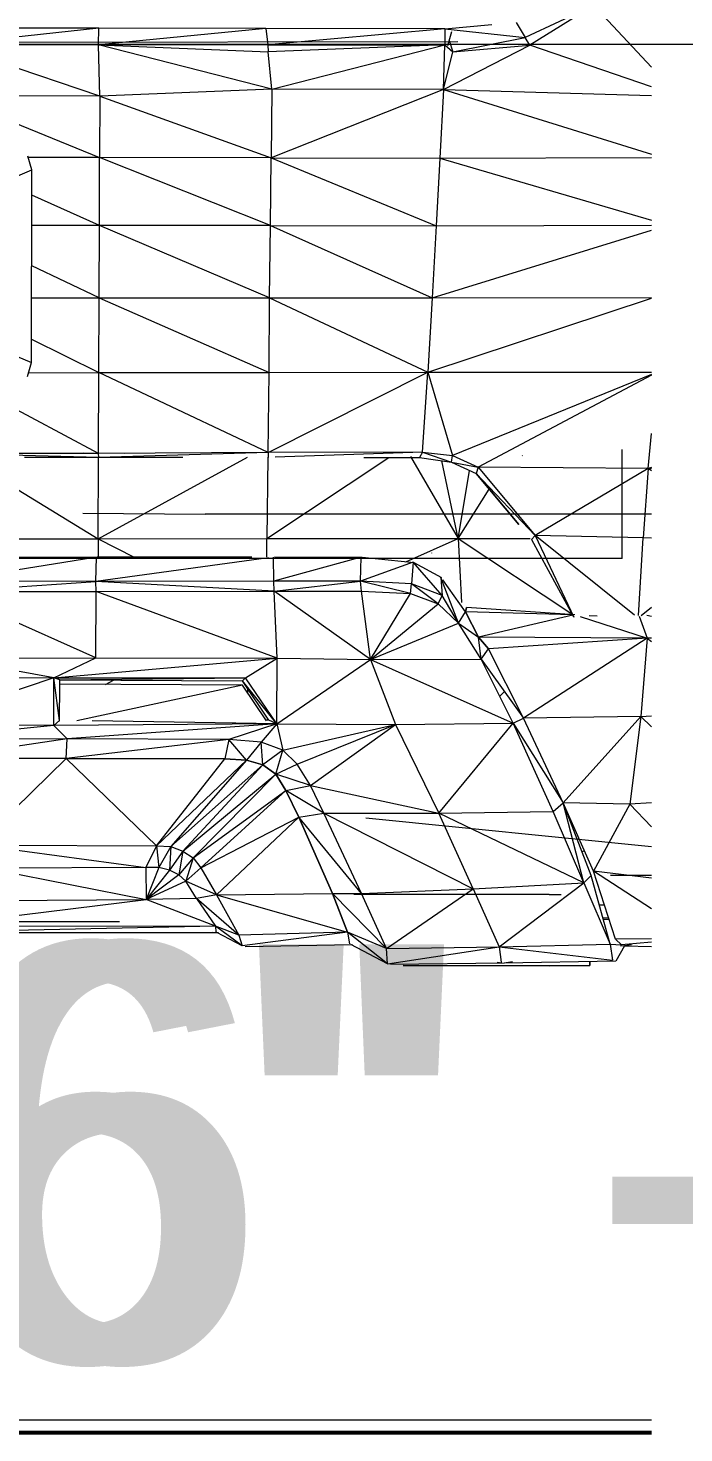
# Model space of a CAD drawing. Header units: inches. Extents: x 9609 to 15463, y -232 to 527.
# Drawn here: x 12448.29 to 12462.46, y -30 to 0.35 of the extents above; entities that cross this region are included whole.
import ezdxf

# ---------------------------------------------------------------- set-up
doc = ezdxf.new("R2010")
doc.units = ezdxf.units.IN
doc.header["$MEASUREMENT"] = 0
doc.linetypes.add('Aligning Line 1_8_', pattern=[0.25, 0.125, -0.125])
doc.linetypes.add('Grid Line 1_2_', pattern=[0.875, 0.5, -0.125, 0.125, -0.125])
for name, color, linetype, lineweight in [('0-1', 7, 'Continuous', 5), ('0-4', 252, 'Continuous', 9), ('A-FLOR-LEVL', 51, 'Continuous', 9), ('A-FLOR-LEVL-1', 51, 'Grid Line 1_2_', 9), ('A-GENM', 5, 'Continuous', 9), ('C-PRKG-1', 250, 'Continuous', 9), ('C-TOPO-1', 10, 'Continuous', 50), ('G-ANNO-SYMB', 111, 'Aligning Line 1_8_', 9), ('G-ANNO-SYMB-2', 147, 'Aligning Line 1_8_', 9)]:
    doc.layers.add(name, color=color, linetype=linetype, lineweight=lineweight)
doc.styles.add('Century Gothic', font='ufonts.com_century-gothic.ttf', dxfattribs={"height": 9})

# ---------------------------------------------------------------- blocks, each defined once
blk = doc.blocks.new('CTR - 2nd Phase_rvt-1-BUILDING SECTION - EAST_WEST - LOOKING NORTH')
at = {"layer": 'A-FLOR-LEVL-1'}
blk.add_line((9609.49, 0), (12558.481, 0), dxfattribs=at)
at = {"layer": 'A-FLOR-LEVL', "insert": (12423.125, -19.449), "char_height": 9, "width": 150.288, "attachment_point": 1, "style": 'Century Gothic'}
blk.add_mtext('-2\' - 6" - STREET LEVEL', dxfattribs=at)
blk = doc.blocks.new('Parking_Stall_Multiple2 - street parking-1355854-BUILDING SECTION - EAST_WEST - LOOKING NORTH')
at = {"layer": 'C-PRKG-1'}
for p, q in [((12383.536, -29.719), (12461.756, -29.719)), ((12461.756, -29.969), (12383.536, -29.969))]:
    blk.add_line(p, q, dxfattribs=at)
blk = doc.blocks.new('Land_Rover_Evoque_-_SUV_Car_Vehicle_Automobile_13067 - Land Rover EVOQUE_dwg-1230547-BUILDING SECTION - EAST_WEST - LOOKING NORTH')
at = {"layer": 'A-GENM'}
for p, q in [((12460.514, 0.832), (12459.024, 0.14)), ((12460.514, 0.832), (12459.13, -0.023)), ((12461.756, -0.5), (12460.514, 0.832)), ((12449.813, 0.345), (12446.545, -0.012)), ((12449.813, 0.345), (12446.558, 0.343)), ((12449.808, -0.019), (12449.813, 0.345)), ((12453.424, 0.338), (12449.808, -0.019)), ((12453.424, 0.338), (12449.813, 0.345)), ((12457.292, 0.331), (12453.424, 0.338)), ((12453.424, 0.338), (12453.463, -0.017)), ((12457.292, 0.331), (12453.463, -0.017)), ((12457.292, 0.331), (12458.308, 0.42)), ((12457.292, 0.331), (12457.293, -0.015)), ((12457.292, 0.331), (12459.024, 0.14)), ((12458.829, 0.466), (12459.024, 0.14)), ((12457.569, 0.051), (12443.444, 0.026)), ((12457.436, 0.262), (12457.348, -0.035)), ((12457.381, 0.076), (12457.466, -0.168)), ((12457.466, -0.168), (12459.024, 0.14)), ((12459.13, -0.023), (12459.024, 0.14)), ((12449.837, -1.124), (12446.545, -0.012)), ((12449.808, -0.019), (12446.545, -0.012)), ((12453.463, -0.017), (12449.808, -0.019)), ((12453.55, -0.977), (12449.808, -0.019)), ((12449.837, -1.124), (12449.808, -0.019)), ((12449.808, -0.019), (12453.473, -0.17)), ((12453.463, -0.017), (12457.293, -0.015)), ((12453.463, -0.017), (12453.473, -0.17)), ((12457.293, -0.015), (12453.473, -0.17)), ((12453.55, -0.977), (12453.473, -0.17)), ((12453.55, -0.977), (12457.293, -0.015)), ((12457.263, -0.984), (12457.293, -0.015)), ((12457.263, -0.984), (12459.13, -0.023)), ((12457.263, -0.984), (12457.466, -0.168)), ((12457.293, -0.015), (12457.466, -0.168)), ((12457.466, -0.168), (12459.13, -0.023)), ((12461.756, -0.925), (12459.13, -0.023)), ((12449.837, -1.124), (12446.549, -1.116)), ((12446.549, -1.116), (12449.83, -2.449)), ((12449.837, -1.124), (12449.83, -2.449)), ((12453.55, -0.977), (12449.837, -1.124)), ((12449.837, -1.124), (12453.538, -2.456)), ((12453.55, -0.977), (12453.538, -2.456)), ((12457.263, -0.984), (12453.538, -2.456)), ((12457.263, -0.984), (12453.55, -0.977)), ((12457.263, -0.984), (12457.183, -2.463)), ((12457.263, -0.984), (12461.756, -1.109)), ((12457.263, -0.984), (12461.756, -2.375)), ((12448.367, -2.719), (12448.281, -2.421)), ((12443.459, -4.806), (12448.367, -2.719)), ((12443.459, -4.806), (12448.367, -2.719)), ((12449.83, -2.449), (12448.289, -2.45)), ((12448.36, -6.878), (12448.367, -2.719)), ((12449.827, -3.918), (12449.83, -2.449)), ((12453.527, -3.916), (12449.83, -2.449)), ((12453.538, -2.456), (12449.83, -2.449)), ((12453.527, -3.916), (12453.538, -2.456)), ((12453.538, -2.456), (12457.183, -2.463)), ((12453.538, -2.456), (12457.104, -3.924)), ((12457.183, -2.463), (12457.104, -3.924)), ((12457.183, -2.463), (12461.756, -2.451)), ((12457.183, -2.463), (12461.756, -3.806)), ((12449.827, -3.918), (12448.366, -3.264)), ((12449.827, -3.918), (12448.365, -3.919)), ((12449.821, -5.484), (12449.827, -3.918)), ((12453.527, -3.916), (12449.827, -3.918)), ((12453.505, -5.482), (12449.827, -3.918)), ((12453.505, -5.482), (12453.527, -3.916)), ((12453.527, -3.916), (12457.104, -3.924)), ((12453.527, -3.916), (12457.015, -5.479)), ((12457.104, -3.924), (12457.015, -5.479)), ((12457.104, -3.924), (12461.756, -3.912)), ((12457.015, -5.479), (12461.756, -4.02)), ((12443.459, -4.806), (12448.36, -6.878)), ((12443.459, -4.806), (12448.36, -6.878)), ((12449.821, -5.484), (12448.364, -4.788)), ((12448.363, -5.481), (12449.821, -5.484)), ((12449.813, -7.097), (12449.821, -5.484)), ((12449.821, -5.484), (12453.505, -5.482)), ((12449.821, -5.484), (12453.492, -7.095)), ((12453.492, -7.095), (12453.505, -5.482)), ((12453.505, -5.482), (12457.015, -5.479)), ((12453.505, -5.482), (12456.925, -7.088)), ((12457.015, -5.479), (12456.925, -7.088)), ((12456.925, -7.088), (12461.756, -5.488)), ((12457.015, -5.479), (12461.756, -5.476)), ((12448.361, -6.377), (12449.813, -7.097)), ((12448.274, -7.18), (12448.36, -6.878)), ((12448.296, -7.101), (12449.813, -7.097)), ((12449.805, -8.841), (12449.813, -7.097)), ((12449.813, -7.097), (12453.492, -7.095)), ((12453.47, -8.819), (12449.813, -7.097)), ((12453.47, -8.819), (12456.925, -7.088)), ((12453.47, -8.819), (12453.492, -7.095)), ((12453.492, -7.095), (12456.925, -7.088)), ((12456.806, -8.817), (12456.925, -7.088)), ((12456.925, -7.088), (12461.756, -7.09)), ((12456.925, -7.088), (12457.454, -8.888)), ((12461.756, -7.138), (12457.454, -8.888)), ((12461.756, -7.153), (12458.014, -9.138)), ((12449.805, -8.841), (12447.262, -7.488)), ((12461.688, -9.165), (12461.756, -8.415)), ((12461.122, -8.757), (12461.121, -8.755)), ((12461.126, -11.115), (12461.122, -8.757)), ((12449.805, -8.841), (12446.537, -8.848)), ((12449.814, -8.932), (12446.537, -8.848)), ((12446.936, -8.934), (12449.796, -10.685)), ((12449.814, -8.932), (12448.205, -8.933)), ((12449.484, -8.827), (12450.373, -8.833)), ((12449.796, -10.685), (12453.027, -8.926)), ((12449.796, -10.685), (12449.804, -8.932)), ((12453.47, -8.819), (12449.805, -8.841)), ((12449.814, -8.932), (12449.805, -8.841)), ((12453.47, -8.819), (12449.814, -8.932)), ((12451.63, -8.931), (12449.814, -8.932)), ((12453.467, -8.925), (12453.447, -10.683)), ((12453.447, -10.683), (12456.081, -8.929)), ((12456.806, -8.817), (12453.47, -8.819)), ((12453.47, -8.819), (12453.47, -8.93)), ((12456.806, -8.817), (12453.621, -8.925)), ((12455.537, -8.928), (12456.747, -8.927)), ((12456.552, -8.91), (12457.576, -10.68)), ((12456.806, -8.817), (12456.747, -8.927)), ((12456.747, -8.927), (12457.433, -9.033)), ((12456.806, -8.817), (12457.433, -9.033)), ((12456.806, -8.817), (12457.454, -8.888)), ((12457.576, -10.68), (12457.226, -8.999)), ((12457.433, -9.033), (12457.454, -8.888)), ((12457.433, -9.033), (12457.965, -9.277)), ((12457.433, -9.033), (12458.014, -9.138)), ((12457.433, -9.033), (12457.965, -9.277)), ((12457.454, -8.888), (12458.014, -9.138)), ((12458.965, -8.886), (12458.97, -8.892)), ((12457.576, -10.68), (12457.822, -9.218)), ((12458.014, -9.138), (12457.965, -9.277)), ((12457.965, -9.277), (12458.891, -10.378)), ((12457.965, -9.277), (12459.24, -10.616)), ((12458.891, -10.378), (12457.965, -9.277)), ((12461.688, -9.165), (12458.014, -9.138)), ((12458.014, -9.138), (12459.24, -10.616)), ((12461.688, -9.165), (12459.24, -10.616)), ((12461.688, -9.165), (12461.579, -10.668)), ((12461.756, -9.148), (12461.688, -9.165)), ((12461.756, -9.169), (12461.688, -9.165)), ((12461.756, -9.22), (12461.688, -9.165)), ((12457.576, -10.68), (12458.246, -9.612)), ((12449.468, -10.135), (12452.112, -10.153)), ((12461.756, -10.155), (12452.112, -10.153)), ((12459.24, -10.616), (12459.162, -10.701)), ((12461.392, -12.334), (12459.24, -10.616)), ((12461.579, -10.668), (12459.24, -10.616)), ((12459.24, -10.616), (12460.076, -12.376)), ((12446.533, -10.687), (12449.796, -10.685)), ((12449.796, -10.685), (12453.447, -10.683)), ((12449.796, -10.685), (12449.796, -11.083)), ((12449.796, -10.685), (12450.58, -11.083)), ((12453.444, -11.073), (12453.447, -10.683)), ((12453.447, -10.683), (12457.576, -10.68)), ((12456.449, -11.184), (12457.576, -10.68)), ((12457.576, -10.68), (12459.135, -10.679)), ((12457.576, -10.68), (12460.036, -12.31)), ((12457.576, -10.68), (12457.653, -12.063)), ((12459.162, -10.701), (12460.062, -12.355)), ((12461.473, -12.346), (12461.579, -10.668)), ((12461.756, -10.672), (12461.579, -10.668)), ((12461.126, -11.115), (12425.822, -11.106)), ((12449.681, -11.094), (12446.526, -11.602)), ((12446.55, -11.082), (12449.779, -11.083)), ((12449.748, -11.611), (12449.762, -11.081)), ((12453.481, -11.096), (12449.748, -11.611)), ((12453.12, -11.086), (12449.779, -11.083)), ((12453.593, -11.602), (12453.591, -11.081)), ((12455.432, -11.094), (12453.593, -11.602)), ((12455.504, -11.087), (12453.609, -11.086)), ((12455.468, -11.605), (12455.486, -11.08)), ((12456.607, -11.194), (12455.468, -11.605)), ((12456.626, -11.202), (12455.504, -11.087)), ((12456.607, -11.194), (12456.57, -11.662)), ((12457.236, -11.914), (12456.607, -11.194)), ((12457.226, -11.532), (12456.626, -11.202)), ((12457.012, -10.994), (12457.007, -10.989)), ((12457.584, -12.506), (12457.207, -11.523)), ((12457.207, -11.523), (12457.236, -11.914)), ((12449.748, -11.611), (12446.526, -11.602)), ((12446.531, -11.82), (12449.748, -11.611)), ((12449.751, -13.258), (12446.531, -11.82)), ((12446.531, -11.82), (12449.758, -11.825)), ((12453.593, -11.602), (12449.748, -11.611)), ((12449.758, -11.825), (12449.748, -11.611)), ((12453.602, -11.818), (12449.748, -11.611)), ((12449.751, -13.258), (12449.758, -11.825)), ((12449.758, -11.825), (12453.602, -11.818)), ((12453.667, -13.267), (12449.758, -11.825)), ((12453.602, -11.818), (12453.593, -11.602)), ((12455.468, -11.605), (12453.593, -11.602)), ((12453.602, -11.818), (12455.468, -11.605)), ((12453.667, -13.267), (12453.602, -11.818)), ((12455.687, -13.296), (12453.602, -11.818)), ((12453.602, -11.818), (12455.487, -11.819)), ((12455.487, -11.819), (12455.468, -11.605)), ((12456.551, -11.866), (12455.468, -11.605)), ((12456.57, -11.662), (12455.468, -11.605)), ((12455.687, -13.296), (12455.487, -11.819)), ((12455.487, -11.819), (12456.551, -11.866)), ((12456.551, -11.866), (12456.57, -11.662)), ((12457.15, -12.089), (12456.57, -11.662)), ((12457.236, -11.914), (12456.57, -11.662)), ((12457.738, -12.267), (12457.245, -11.576)), ((12455.687, -13.296), (12456.551, -11.866)), ((12455.687, -13.296), (12457.15, -12.089)), ((12456.551, -11.866), (12457.15, -12.089)), ((12457.15, -12.089), (12457.236, -11.914)), ((12457.15, -12.089), (12457.584, -12.506)), ((12457.584, -12.506), (12457.236, -11.914)), ((12457.584, -12.506), (12457.738, -12.267)), ((12457.738, -12.267), (12457.757, -12.173)), ((12457.757, -12.173), (12457.738, -12.267)), ((12458.019, -12.814), (12457.738, -12.267)), ((12457.738, -12.267), (12458.019, -12.814)), ((12460.053, -12.326), (12457.738, -12.267)), ((12460.098, -12.328), (12457.757, -12.173)), ((12460.058, -12.337), (12458.019, -12.814)), ((12460.217, -12.366), (12461.663, -12.835)), ((12460.585, -12.359), (12460.41, -12.351)), ((12461.489, -12.354), (12461.663, -12.835)), ((12461.756, -12.17), (12461.533, -12.347)), ((12461.756, -12.365), (12461.656, -12.343)), ((12455.687, -13.296), (12457.584, -12.506)), ((12458.076, -13.288), (12457.584, -12.506)), ((12457.584, -12.506), (12458.019, -12.814)), ((12458.231, -13.061), (12458.019, -12.814)), ((12458.076, -13.288), (12458.019, -12.814)), ((12458.019, -12.814), (12458.231, -13.061)), ((12461.663, -12.835), (12458.019, -12.814)), ((12461.663, -12.835), (12458.231, -13.061)), ((12461.663, -12.835), (12458.992, -14.563)), ((12461.663, -12.835), (12461.525, -14.524)), ((12461.756, -12.835), (12461.663, -12.835)), ((12461.663, -12.835), (12461.756, -12.907)), ((12446.528, -13.265), (12449.751, -13.258)), ((12448.841, -13.692), (12446.528, -13.265)), ((12448.841, -13.692), (12449.751, -13.258)), ((12448.841, -13.692), (12453.667, -13.267)), ((12449.751, -13.258), (12453.667, -13.267)), ((12452.984, -13.692), (12453.667, -13.267)), ((12453.663, -14.685), (12453.667, -13.267)), ((12453.663, -14.685), (12455.687, -13.296)), ((12453.667, -13.267), (12455.687, -13.296)), ((12455.687, -13.296), (12458.076, -13.288)), ((12455.687, -13.296), (12456.226, -14.695)), ((12455.687, -13.296), (12458.77, -14.667)), ((12458.076, -13.288), (12458.231, -13.061)), ((12458.77, -14.667), (12458.076, -13.288)), ((12458.076, -13.288), (12458.992, -14.563)), ((12458.992, -14.563), (12458.231, -13.061)), ((12458.992, -14.563), (12458.231, -13.061)), ((12448.841, -13.692), (12445.791, -13.708)), ((12448.841, -13.692), (12445.794, -14.706)), ((12448.964, -14.608), (12448.841, -13.692)), ((12448.844, -14.717), (12448.841, -13.692)), ((12448.97, -13.735), (12448.841, -13.692)), ((12448.841, -13.692), (12452.984, -13.692)), ((12448.964, -14.623), (12448.97, -13.829)), ((12448.97, -13.735), (12452.984, -13.692)), ((12448.97, -13.829), (12448.97, -13.735)), ((12448.97, -13.735), (12452.916, -13.752)), ((12452.916, -13.846), (12448.97, -13.829)), ((12452.916, -13.846), (12449.335, -14.621)), ((12449.96, -13.833), (12450.133, -13.74)), ((12452.916, -13.752), (12452.984, -13.692)), ((12453.489, -14.607), (12452.916, -13.752)), ((12453.663, -14.685), (12452.916, -13.752)), ((12453.434, -14.619), (12452.916, -13.846)), ((12453.663, -14.685), (12452.984, -13.692)), ((12453.028, -13.919), (12453.029, -14.014)), ((12458.578, -13.987), (12458.479, -14.089)), ((12458.77, -14.667), (12458.992, -14.563)), ((12461.525, -14.524), (12458.992, -14.563)), ((12459.848, -16.391), (12458.992, -14.563)), ((12459.848, -16.391), (12458.992, -14.563)), ((12461.525, -14.524), (12459.848, -16.391)), ((12461.525, -14.524), (12461.288, -16.422)), ((12461.525, -14.524), (12461.756, -14.507)), ((12461.525, -14.524), (12461.756, -14.749)), ((12448.844, -14.717), (12445.794, -14.706)), ((12448.844, -14.717), (12445.899, -15.023)), ((12448.964, -14.608), (12448.844, -14.717)), ((12453.663, -14.685), (12448.844, -14.717)), ((12448.844, -14.717), (12449.128, -15.006)), ((12453.663, -14.685), (12449.128, -15.006)), ((12453.663, -14.685), (12449.671, -14.62)), ((12453.663, -14.685), (12452.624, -15.02)), ((12453.663, -14.685), (12453.32, -15.082)), ((12453.489, -14.607), (12453.426, -14.607)), ((12453.663, -14.685), (12453.489, -14.607)), ((12453.663, -14.685), (12453.788, -15.255)), ((12453.663, -14.685), (12456.226, -14.695)), ((12453.788, -15.255), (12456.226, -14.695)), ((12454.097, -15.557), (12456.226, -14.695)), ((12454.386, -16.014), (12456.226, -14.695)), ((12456.226, -14.695), (12458.77, -14.667)), ((12456.226, -14.695), (12457.16, -16.616)), ((12457.16, -16.616), (12458.77, -14.667)), ((12459.635, -16.579), (12458.77, -14.667)), ((12458.77, -14.667), (12459.848, -16.391)), ((12449.128, -15.006), (12445.899, -15.023)), ((12449.128, -15.006), (12446.323, -15.418)), ((12449.108, -15.434), (12449.128, -15.006)), ((12452.624, -15.02), (12449.108, -15.434)), ((12452.624, -15.02), (12449.128, -15.006)), ((12452.624, -15.02), (12452.536, -15.439)), ((12453.32, -15.082), (12452.624, -15.02)), ((12453.004, -15.471), (12452.624, -15.02)), ((12453.32, -15.082), (12453.004, -15.471)), ((12453.788, -15.255), (12453.32, -15.082)), ((12453.361, -15.571), (12453.32, -15.082)), ((12449.108, -15.434), (12446.323, -15.418)), ((12446.323, -15.418), (12449.108, -15.434)), ((12447.196, -17.3), (12449.108, -15.434)), ((12452.536, -15.439), (12449.108, -15.434)), ((12449.108, -15.434), (12452.536, -15.439)), ((12449.108, -15.434), (12451.061, -17.315)), ((12451.061, -17.315), (12452.536, -15.439)), ((12451.061, -17.315), (12453.004, -15.471)), ((12453.004, -15.471), (12451.371, -17.336)), ((12453.004, -15.471), (12452.536, -15.439)), ((12452.536, -15.439), (12453.004, -15.471)), ((12453.361, -15.571), (12453.004, -15.471)), ((12453.004, -15.471), (12453.361, -15.571)), ((12453.788, -15.255), (12453.361, -15.571)), ((12453.642, -15.772), (12453.788, -15.255)), ((12454.097, -15.557), (12453.788, -15.255)), ((12451.371, -17.336), (12453.361, -15.571)), ((12453.361, -15.571), (12451.627, -17.431)), ((12451.627, -17.431), (12453.642, -15.772)), ((12453.642, -15.772), (12451.849, -17.58)), ((12453.642, -15.772), (12453.361, -15.571)), ((12453.361, -15.571), (12453.642, -15.772)), ((12453.642, -15.772), (12454.097, -15.557)), ((12453.853, -16.126), (12453.642, -15.772)), ((12454.386, -16.014), (12453.642, -15.772)), ((12453.642, -15.772), (12453.853, -16.126)), ((12454.386, -16.014), (12454.097, -15.557)), ((12455.083, -15.669), (12455.08, -15.67)), ((12453.853, -16.126), (12454.386, -16.014)), ((12454.675, -16.615), (12454.386, -16.014)), ((12454.386, -16.014), (12457.16, -16.616)), ((12451.849, -17.58), (12453.853, -16.126)), ((12453.853, -16.126), (12452.018, -17.791)), ((12454.133, -16.701), (12453.853, -16.126)), ((12454.675, -16.615), (12453.853, -16.126)), ((12453.853, -16.126), (12454.133, -16.701)), ((12454.133, -16.701), (12454.675, -16.615)), ((12455.493, -18.35), (12454.675, -16.615)), ((12454.675, -16.615), (12457.901, -18.251)), ((12454.675, -16.615), (12457.16, -16.616)), ((12457.16, -16.616), (12459.635, -16.579)), ((12457.901, -18.251), (12457.16, -16.616)), ((12460.298, -18.117), (12457.16, -16.616)), ((12459.635, -16.579), (12459.848, -16.391)), ((12460.298, -18.117), (12459.635, -16.579)), ((12460.453, -17.963), (12459.848, -16.391)), ((12460.298, -18.117), (12459.848, -16.391)), ((12460.502, -17.865), (12459.848, -16.391)), ((12461.288, -16.422), (12459.848, -16.391)), ((12461.288, -16.422), (12460.502, -17.865)), ((12461.756, -16.393), (12461.288, -16.422)), ((12461.288, -16.422), (12461.756, -16.911)), ((12452.018, -17.791), (12454.133, -16.701)), ((12454.133, -16.701), (12452.355, -18.377)), ((12454.863, -18.351), (12454.133, -16.701)), ((12455.493, -18.35), (12454.133, -16.701)), ((12454.133, -16.701), (12454.863, -18.351)), ((12461.756, -17.34), (12455.585, -16.723)), ((12447.196, -17.3), (12451.061, -17.315)), ((12447.196, -17.3), (12450.832, -17.784)), ((12451.061, -17.315), (12450.832, -17.784)), ((12451.061, -17.315), (12451.371, -17.336)), ((12451.061, -17.315), (12451.108, -17.786)), ((12451.371, -17.336), (12451.108, -17.786)), ((12451.371, -17.336), (12451.34, -17.844)), ((12451.627, -17.431), (12451.34, -17.844)), ((12451.371, -17.336), (12451.627, -17.431)), ((12451.627, -17.431), (12451.543, -17.945)), ((12451.849, -17.58), (12451.543, -17.945)), ((12451.627, -17.431), (12451.849, -17.58)), ((12451.849, -17.58), (12451.692, -18.084)), ((12451.849, -17.58), (12452.018, -17.791)), ((12460.306, -17.423), (12460.254, -17.447)), ((12450.832, -17.784), (12447.431, -17.803)), ((12447.431, -17.803), (12450.836, -18.481)), ((12451.108, -17.786), (12450.832, -17.784)), ((12450.832, -17.784), (12450.836, -18.481)), ((12451.108, -17.786), (12450.836, -18.481)), ((12451.34, -17.844), (12450.836, -18.481)), ((12451.34, -17.844), (12451.108, -17.786)), ((12451.543, -17.945), (12451.34, -17.844)), ((12452.018, -17.791), (12451.692, -18.084)), ((12452.018, -17.791), (12452.355, -18.377)), ((12460.981, -19.337), (12460.502, -17.865)), ((12461.756, -18.676), (12460.502, -17.865)), ((12461.756, -18.014), (12460.502, -17.865)), ((12451.543, -17.945), (12450.836, -18.481)), ((12451.692, -18.084), (12450.836, -18.481)), ((12451.692, -18.084), (12451.543, -17.945)), ((12452.355, -18.377), (12451.692, -18.084)), ((12451.924, -18.456), (12451.692, -18.084)), ((12457.901, -18.251), (12460.298, -18.117)), ((12458.468, -19.499), (12460.298, -18.117)), ((12460.298, -18.117), (12460.453, -17.963)), ((12460.298, -18.117), (12460.865, -19.445)), ((12460.865, -19.445), (12460.453, -17.963)), ((12461.756, -17.958), (12460.869, -17.958)), ((12446.093, -19.061), (12450.836, -18.481)), ((12447.432, -18.497), (12450.836, -18.481)), ((12451.924, -18.456), (12450.836, -18.481)), ((12452.333, -19.052), (12450.836, -18.481)), ((12452.355, -18.377), (12451.924, -18.456)), ((12452.84, -19.248), (12451.924, -18.456)), ((12451.924, -18.456), (12452.333, -19.052)), ((12452.355, -18.377), (12454.863, -18.351)), ((12452.355, -18.377), (12455.19, -19.184)), ((12452.355, -18.377), (12452.84, -19.248)), ((12454.863, -18.351), (12455.493, -18.35)), ((12455.19, -19.184), (12454.863, -18.351)), ((12456.03, -19.534), (12454.863, -18.351)), ((12454.863, -18.351), (12455.19, -19.184)), ((12455.757, -18.366), (12455.322, -18.367)), ((12459.547, -18.368), (12455.322, -18.367)), ((12455.493, -18.35), (12457.901, -18.251)), ((12456.03, -19.534), (12455.493, -18.35)), ((12456.03, -19.534), (12457.901, -18.251)), ((12457.901, -18.251), (12458.468, -19.499)), ((12459.547, -18.368), (12459.808, -18.367)), ((12460.629, -18.593), (12460.739, -18.593)), ((12437.161, -18.95), (12449.828, -18.953)), ((12452.333, -19.052), (12446.093, -19.061)), ((12452.333, -19.052), (12446.109, -19.189)), ((12449.828, -18.953), (12450.258, -18.952)), ((12452.84, -19.248), (12452.333, -19.052)), ((12452.91, -19.48), (12452.333, -19.052)), ((12452.333, -19.052), (12452.34, -19.183)), ((12460.704, -18.865), (12460.831, -18.877)), ((12460.715, -18.905), (12460.84, -18.905)), ((12446.174, -19.194), (12452.403, -19.194)), ((12452.27, -19.182), (12452.355, -19.19)), ((12452.91, -19.48), (12452.361, -19.194)), ((12455.19, -19.184), (12452.84, -19.248)), ((12452.84, -19.248), (12452.91, -19.48)), ((12455.19, -19.184), (12452.91, -19.48)), ((12455.19, -19.184), (12455.23, -19.433)), ((12456.051, -19.867), (12455.19, -19.184)), ((12456.03, -19.534), (12455.19, -19.184)), ((12455.19, -19.184), (12455.23, -19.433)), ((12461.756, -19.326), (12460.981, -19.337)), ((12461.108, -19.456), (12460.981, -19.337)), ((12461.756, -19.399), (12461.108, -19.456)), ((12452.975, -19.492), (12455.296, -19.447)), ((12456.051, -19.867), (12455.258, -19.448)), ((12456.03, -19.534), (12458.468, -19.499)), ((12456.051, -19.867), (12456.03, -19.534)), ((12456.051, -19.867), (12458.468, -19.499)), ((12458.468, -19.499), (12460.865, -19.445)), ((12458.468, -19.499), (12460.914, -19.787)), ((12458.468, -19.499), (12458.507, -19.832)), ((12460.865, -19.445), (12461.108, -19.456)), ((12460.865, -19.445), (12460.914, -19.787)), ((12461.176, -19.476), (12460.984, -19.807)), ((12461.176, -19.476), (12461.086, -19.489)), ((12461.094, -19.475), (12461.176, -19.476)), ((12461.098, -19.468), (12461.176, -19.476)), ((12461.325, -19.459), (12461.176, -19.476)), ((12461.176, -19.476), (12461.756, -19.493)), ((12458.576, -19.85), (12456.119, -19.882)), ((12456.393, -19.906), (12457.31, -19.904)), ((12456.393, -19.906), (12460.424, -19.905)), ((12456.393, -19.906), (12459.546, -19.908)), ((12459.546, -19.908), (12456.393, -19.906)), ((12457.31, -19.904), (12460.424, -19.905)), ((12458.419, -19.831), (12458.576, -19.85)), ((12460.984, -19.807), (12458.576, -19.85)), ((12458.75, -19.825), (12458.576, -19.85)), ((12459.546, -19.908), (12460.424, -19.905)), ((12459.546, -19.908), (12460.424, -19.905)), ((12460.424, -19.905), (12460.424, -19.817)), ((12460.424, -19.817), (12460.424, -19.905))]:
    blk.add_line(p, q, dxfattribs=at)
blk = doc.blocks.new('Land_Rover_Evoque_-_SUV_Car_Vehicle_Automobile_13067 - Land_Rover_Evoque_-_SUV_Car_Vehicle_Automobile_13067-1230553-BUILDING SECTION - EAST_WEST - LOOKING NORTH')
blk.add_blockref('Land_Rover_Evoque_-_SUV_Car_Vehicle_Automobile_13067 - Land Rover EVOQUE_dwg-1230547-BUILDING SECTION - EAST_WEST - LOOKING NORTH', (0, 0))
blk = doc.blocks.new('CTR  - Topography_rvt-1-BUILDING SECTION - EAST_WEST - LOOKING NORTH')
at = {"layer": 'A-FLOR-LEVL-1'}
blk.add_line((9609.49, 0), (12558.481, 0), dxfattribs=at)
at = {"layer": 'C-TOPO-1'}
blk.add_line((12461.756, -30), (12431.707, -30), dxfattribs=at)
at = {"layer": 'G-ANNO-SYMB-2'}
blk.add_line((9742.879, 0), (12461.756, 0), dxfattribs=at)
at = {"layer": '0-4'}
for name in ['Land_Rover_Evoque_-_SUV_Car_Vehicle_Automobile_13067 - Land_Rover_Evoque_-_SUV_Car_Vehicle_Automobile_13067-1230553-BUILDING SECTION - EAST_WEST - LOOKING NORTH', 'Parking_Stall_Multiple2 - street parking-1355854-BUILDING SECTION - EAST_WEST - LOOKING NORTH']:
    blk.add_blockref(name, (0, 0), dxfattribs=at)
blk = doc.blocks.new('CTR - 1st Phase - Common Walls_rvt-1-BUILDING SECTION - EAST_WEST - LOOKING NORTH')
at = {"layer": 'A-FLOR-LEVL-1'}
blk.add_line((9609.49, 0), (12558.481, 0), dxfattribs=at)
at = {"layer": 'G-ANNO-SYMB-2'}
blk.add_line((9706.212, 0), (12461.756, 0), dxfattribs=at)
at = {"layer": 'A-FLOR-LEVL', "insert": (12423.125, -19.449), "char_height": 9, "width": 150.288, "attachment_point": 1, "style": 'Century Gothic'}
blk.add_mtext('-2\' - 6" - STREET LEVEL', dxfattribs=at)

msp = doc.modelspace()

# ---------------------------------------------------------------- linework, layer by layer
at = {"layer": 'A-FLOR-LEVL-1'}
msp.add_line((9610.2403, 0), (12557.7313, 0), dxfattribs=at)
at = {"layer": 'G-ANNO-SYMB'}
msp.add_line((9706.2119, 0), (12461.7559, 0), dxfattribs=at)

# ---------------------------------------------------------------- block references
at = {"layer": '0-1'}
for name in ['CTR - 2nd Phase_rvt-1-BUILDING SECTION - EAST_WEST - LOOKING NORTH', 'CTR - 1st Phase - Common Walls_rvt-1-BUILDING SECTION - EAST_WEST - LOOKING NORTH', 'CTR  - Topography_rvt-1-BUILDING SECTION - EAST_WEST - LOOKING NORTH']:
    msp.add_blockref(name, (0, 0), dxfattribs=at)

# ---------------------------------------------------------------- texts
at = {"layer": 'A-FLOR-LEVL', "insert": (12422.3748, -19.4492), "char_height": 9, "width": 150.288, "attachment_point": 1, "style": 'Century Gothic'}
msp.add_mtext('-2\' - 6" - STREET LEVEL', dxfattribs=at)

doc.saveas('drawing.dxf')
